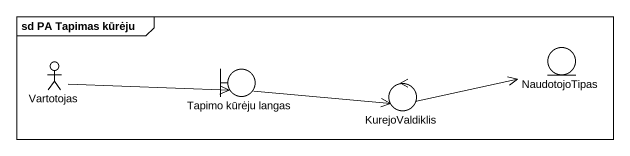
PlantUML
@startuml
mainframe sd PA Tapimas kūrėju
actor Vartotojas
entity NaudotojoTipas
boundary "Tapimo kūrėju langas" as Tapimo_kūrėju_langas
control KurejoValdiklis
Vartotojas -right-> Tapimo_kūrėju_langas
Tapimo_kūrėju_langas -right-> KurejoValdiklis
KurejoValdiklis -right-> NaudotojoTipas
@enduml
